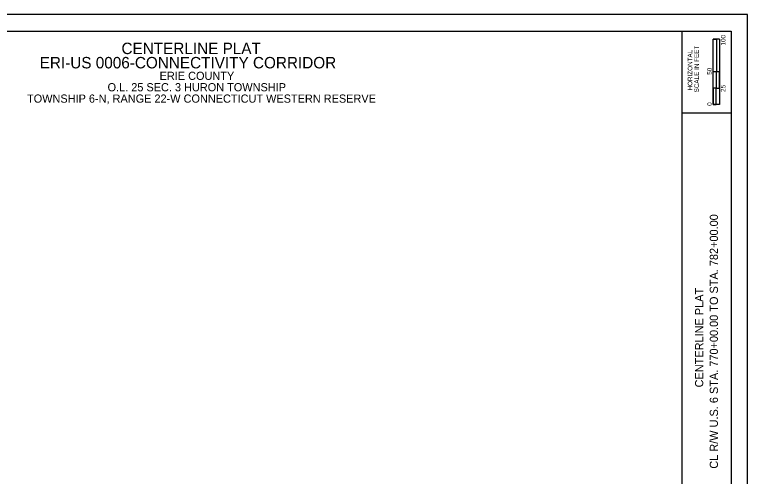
# Model space of a CAD drawing. Extents: x -4.6 to 34, y -3.1 to 22.
# Drawn here: x 11.57 to 34, y 7.87 to 22 of the extents above; entities that cross this region are included whole.
import ezdxf

# ---------------------------------------------------------------- set-up
doc = ezdxf.new("R2010")
doc.units = 0
for name, color, linetype in [('_CIVIL_CONSTRUCTION', 7, 'Continuous'), ('GE_P_Alignment', 7, 'Continuous'), ('GE_P_Alignment_100_Cardinal_Points', 7, 'Continuous'), ('SC_Scratch1', 7, 'Continuous')]:
    doc.layers.add(name, color=color, linetype=linetype)

msp = doc.modelspace()

# ---------------------------------------------------------------- linework, layer by layer
at = {"layer": '_CIVIL_CONSTRUCTION'}
for p, q in [((32, 0.5), (32, 21.5)), ((32, 19), (33.5, 19))]:
    msp.add_line(p, q, dxfattribs=at)
msp.add_lwpolyline([(1.5, 21.5), (33.5, 21.5), (33.5, 0.5), (1.5, 0.5)], close=True, dxfattribs=at)
at = {"layer": 'GE_P_Alignment'}
for p, q in [((32.957, 19.25), (32.957, 21.25)), ((33.144, 21.25), (32.957, 21.25)), ((32.957, 20.25), (32.957, 21.25)), ((32.957, 21.25), (33.05, 21.25)), ((33.05, 21.25), (33.051, 21.25)), ((33.051, 21.25), (33.051, 20.25)), ((33.144, 21.25), (33.144, 19.25)), ((33.051, 20.25), (32.957, 20.25)), ((33.143, 20.25), (33.05, 20.25)), ((33.05, 20.25), (33.05, 19.75)), ((33.143, 19.75), (33.143, 20.25)), ((33.05, 19.75), (32.957, 19.75)), ((32.957, 19.75), (32.957, 19.25)), ((33.05, 19.25), (33.05, 19.75)), ((33.05, 19.75), (33.143, 19.75)), ((33.144, 19.25), (32.957, 19.25)), ((32.957, 19.25), (33.05, 19.25))]:
    msp.add_line(p, q, dxfattribs=at)
at = {"layer": 'SC_Scratch1'}
msp.add_lwpolyline([(0, 0), (34, 0), (34, 22), (0, 22)], close=True, dxfattribs=at)

# ---------------------------------------------------------------- texts
at = {"layer": 'GE_P_Alignment'}
for s, height, p in [('100', 0.14, (33.33, 21.057)), ('HORIZONTAL', 0.14, (32.315, 19.679)), ('SCALE IN FEET', 0.14, (32.517, 19.621)), ('50', 0.14, (32.91, 20.162)), ('25', 0.14, (33.33, 19.635)), ('0', 0.14, (32.91, 19.211)), ('CL R/W U.S. 6 STA. 770+00.00 TO STA. 782+00.00', 0.25, (33.1, 8.108)), ('CENTERLINE PLAT', 0.25, (32.65, 10.595))]:
    msp.add_text(s, height=height, rotation=90, dxfattribs=at).set_placement(p)
for s, p in [('CENTERLINE PLAT', (14.843, 20.793)), ('ERI-US 0006-CONNECTIVITY CORRIDOR', (12.339, 20.356))]:
    msp.add_text(s, height=0.35, dxfattribs=at).set_placement(p)
at = {"layer": 'GE_P_Alignment_100_Cardinal_Points'}
for s, p in [('ERIE COUNTY', (16.009, 20.004)), ('O.L. 25 SEC. 3 HURON TOWNSHIP', (14.417, 19.655)), ('TOWNSHIP 6-N, RANGE 22-W CONNECTICUT WESTERN RESERVE', (11.951, 19.307))]:
    msp.add_text(s, height=0.25, dxfattribs=at).set_placement(p)

doc.saveas('drawing.dxf')
